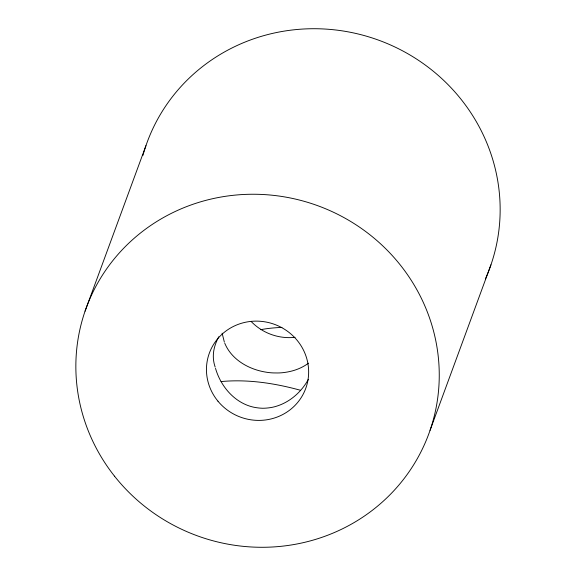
<?xml version="1.0" encoding="UTF-8"?>
<svg xmlns="http://www.w3.org/2000/svg" width="576" height="576" viewBox="0 0 576 576"><rect width="100%" height="100%" fill="white"/><g stroke="black" fill="none" stroke-linecap="round" stroke-linejoin="round"><path stroke-width="0.86" d="M85.054 311.184L145.951 145.656M218.772 336.758C213.523 346.594 211.529 356.587 215.179 367.114M430.049 430.344L490.946 264.816M308.268 379.498C300.809 393.142 287.726 404.028 272.354 407.29A51.631 49.932 3.4 0 1 262.728 408.262A51.631 49.176 34.2 0 1 253.21 407.088C234.482 402.732 220.687 386.338 215.518 368.359M308.47 363.168C301.716 368.258 293.53 371.182 285.206 372.362A51.631 49.176 34.2 0 1 275.717 372.946A51.631 49.932 3.4 0 1 266.062 372.161C248.998 369.511 231.624 359.784 224.762 343.238M221.083 381.564C247.738 379.08 274.68 383.191 300.377 390.24M224.366 342.144L222.12 333.187M142.934 155.39A182.498 175.694 20.2 0 1 378.043 39.96A182.498 175.694 20.2 0 1 485.338 279.029M295.106 337.313A51.322 49.406 20.2 0 1 251.244 321.588M260.734 329.674A68.501 17.885 4.4 0 1 281.93 327.391M114.53 476.186A182.498 175.694 20.2 0 0 426.125 440.662A182.498 175.694 20.2 0 0 231.991 195.444A182.498 175.694 20.2 0 0 114.53 476.186M217.951 401.177A51.322 49.406 20.2 0 0 305.316 389.534A51.322 49.406 20.2 0 0 249.386 321.581A51.322 49.406 20.2 0 0 217.951 401.177"/></g></svg>
